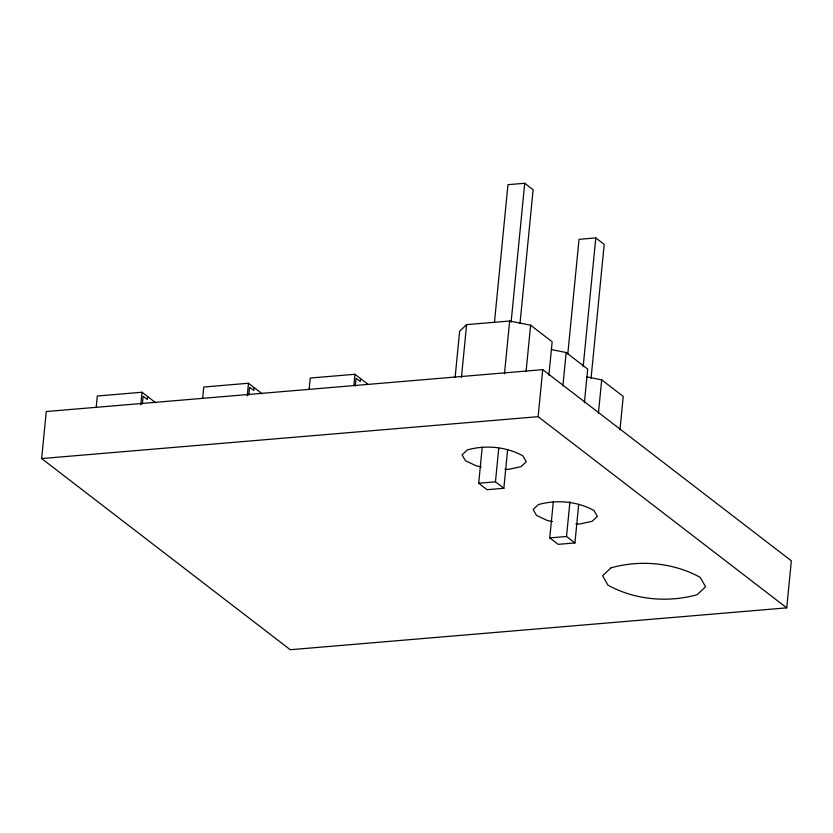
<?xml version="1.0" encoding="UTF-8"?>
<svg xmlns="http://www.w3.org/2000/svg" width="833" height="833" viewBox="0 0 833 833"><rect width="100%" height="100%" fill="white"/><g stroke="black" fill="none" stroke-linecap="round" stroke-linejoin="round"><path stroke-width="1.25" d="M41.65 458.556L46.263 411.533L542.731 369.654L791.35 560.838L786.737 607.861L290.269 649.73L41.65 458.556L538.118 416.677L786.737 607.861M96.201 407.337L97.315 396.008L142.026 392.239L155.761 402.797M140.787 404.828L142.026 392.239M142.381 403.963L143.141 396.248L147.337 399.476L147.618 396.539M202.669 398.361L203.773 387.022L248.484 383.253L262.218 393.822M247.255 395.852L248.484 383.253M248.838 394.988L249.598 387.272L253.794 390.5L254.086 387.564M309.126 389.386L310.24 378.047L354.941 374.277L367.665 384.055M353.838 385.606L354.941 374.277M355.306 386.002L356.055 378.286L360.252 381.514L360.543 378.578M455.099 377.516L459.639 331.19L466.615 324.631L509.65 321.007L530.621 325.203L552.164 341.769L548.885 375.235M461.451 377.391L466.615 324.631M507.63 449.674L503.85 488.284L487.086 489.7L478.683 483.244L482.224 447.206M494.458 322.381L507.963 184.676L524.728 183.27L533.12 189.716L520 323.558M504.475 373.767L509.65 321.007M503.85 488.284L495.448 481.828L498.738 448.362M511.098 322.246L524.728 183.27M526.071 371.528L530.621 325.203M538.118 416.677L542.731 369.654M562.879 385.991L566.159 352.526L551.352 349.568M578.706 504.329L574.926 542.939L558.152 544.345L549.759 537.899L553.299 501.862M567.804 353.869L579.039 239.331L595.803 237.915L604.196 244.371L591.076 378.213M574.926 542.939L566.523 536.483L569.939 501.737M583.183 366.614L595.803 237.915M584.422 402.558L587.702 369.102L566.159 352.526M598.417 413.314L601.697 379.858L586.89 376.891M619.96 429.88L623.24 396.425L601.697 379.858M478.683 483.244L495.448 481.828M549.759 537.899L566.523 536.483M504.808 469.302L508.567 469.364L521.021 466.667L526.269 461.721L522.926 455.859C506.193 446.644 485.649 444.801 467.323 449.914L462.076 454.849L465.418 460.711L476.466 465.928L481.328 466.897M575.884 523.947L579.643 524.009L592.086 521.323L597.344 516.377L594.002 510.514C577.269 501.299 556.725 499.456 538.399 504.569L533.151 509.504L536.494 515.367L547.541 520.583L552.404 521.552M611.016 567.825L602.592 575.749L607.955 585.151C634.798 599.937 667.764 602.905 697.159 594.7L705.593 586.776L700.22 577.373C673.387 562.587 640.41 559.62 611.016 567.825"/></g></svg>
